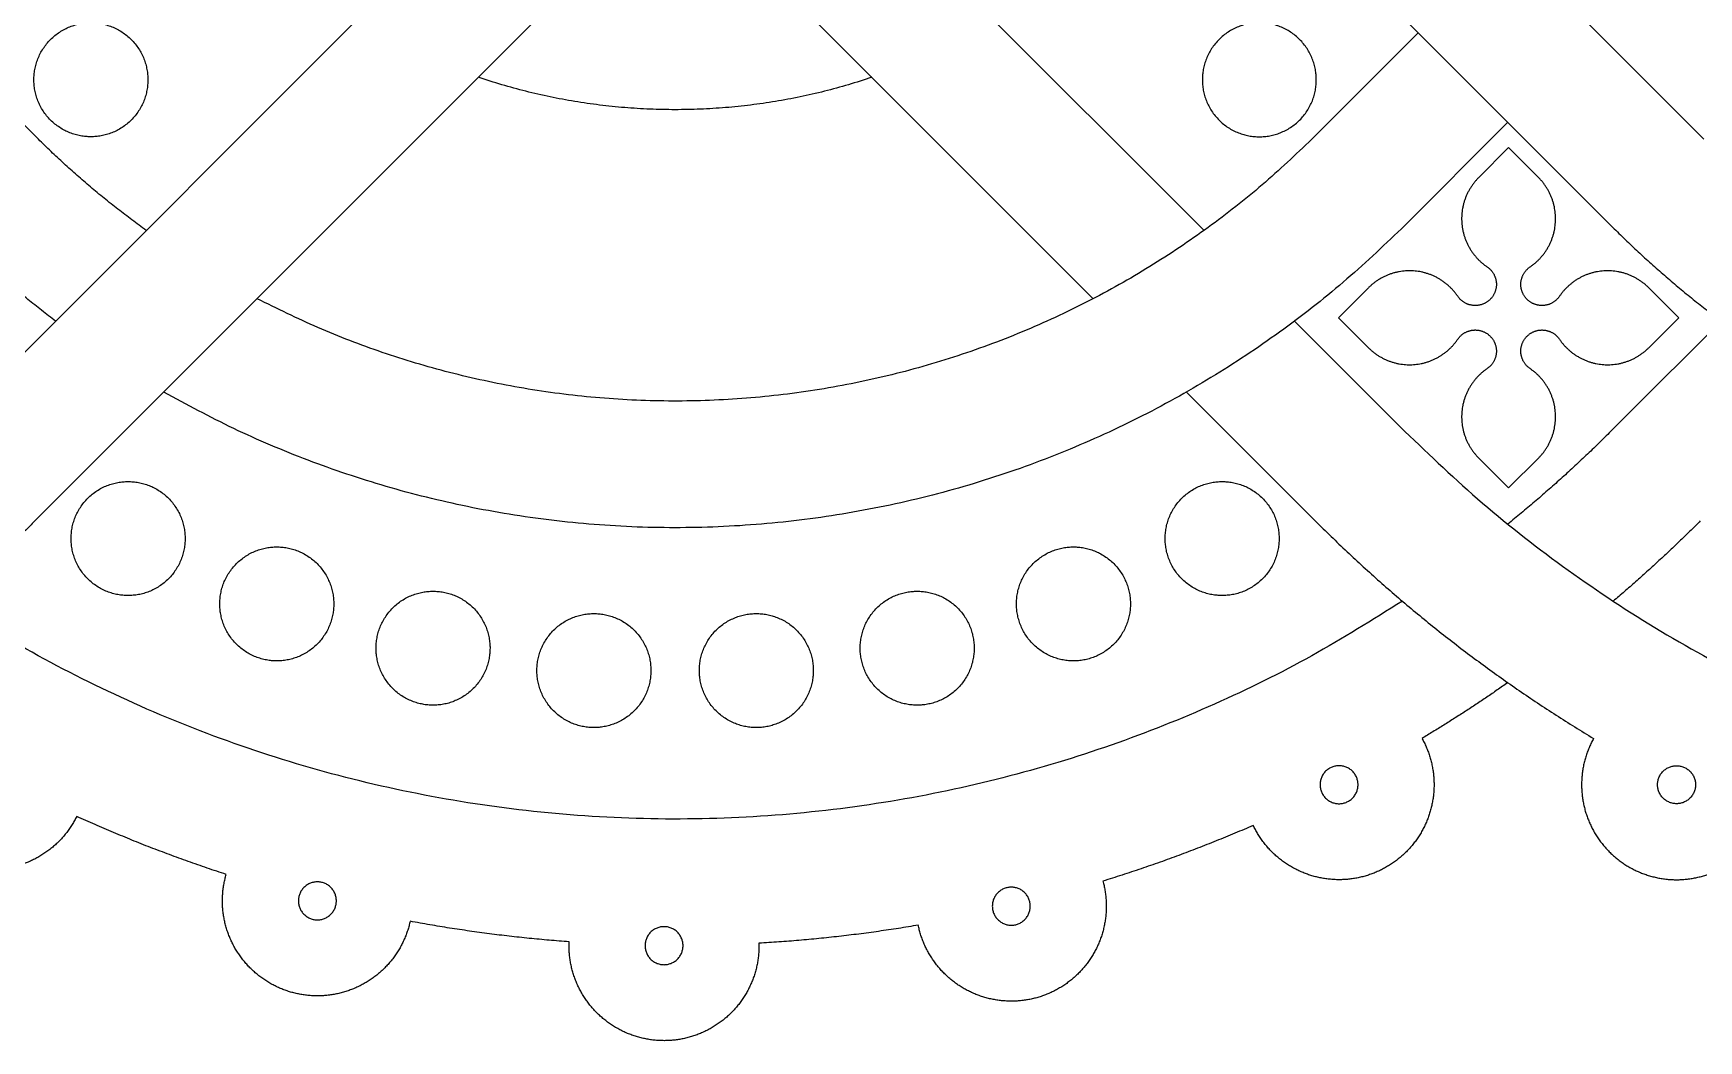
# Model space of a CAD drawing. Header units: millimetres. Extents: x -117 to 119, y -123 to 112.
# Drawn here: x -85.39 to -77.02, y 70.73 to 75.8 of the extents above; entities that cross this region are included whole.
import ezdxf

# ---------------------------------------------------------------- set-up
doc = ezdxf.new("R2010")
doc.units = ezdxf.units.MM
doc.header["$MEASUREMENT"] = 0
doc.layers.add('Layer 03', color=5, linetype='Continuous')

msp = doc.modelspace()

# ---------------------------------------------------------------- linework, layer by layer
at = {"layer": 'Layer 03'}
for p, q in [((-83.202, 78.5009), (-79.5051, 74.804)), ((-83.6525, 78.0505), (-80.0627, 74.4607)), ((-80.6794, 78.0505), (-77.4413, 74.8124)), ((-82.6164, 77.0144), (-85.8372, 73.7936)), ((-74.2379, 77.0144), (-77.4586, 73.7937)), ((-82.166, 76.5639), (-85.3867, 73.3432)), ((-78.4271, 75.7982), (-78.9625, 75.2628)), ((-77.9767, 75.3477), (-78.512, 74.8124)), ((-77.9726, 75.2207), (-78.1231, 75.0702)), ((-77.8222, 75.0702), (-77.9726, 75.2207)), ((-78.678, 74.5153), (-78.8285, 74.3648)), ((-77.1168, 74.3648), (-77.2672, 74.5153)), ((-79.0494, 74.3483), (-78.4947, 73.7936)), ((-78.8285, 74.3648), (-78.678, 74.2143)), ((-77.2672, 74.2143), (-77.1168, 74.3648)), ((-79.5932, 73.9912), (-78.9452, 73.3432)), ((-78.1231, 73.6594), (-77.9726, 73.5089)), ((-77.9726, 73.5089), (-77.8222, 73.6594))]:
    msp.add_line(p, q, dxfattribs=at)
for points in [[(-88.6075, 78.5009), (-85.3694, 75.2628)], [(-80.229, 78.5009), (-76.9909, 75.2628)]]:
    msp.add_lwpolyline(points, dxfattribs=at)
for points, weights, knots in [([(-84.8185, 75.5617), (-84.8185, 75.8483), (-85.1052, 75.8483), (-85.3919, 75.8483), (-85.3919, 75.5617), (-85.3919, 75.275), (-85.1052, 75.275), (-84.8185, 75.275), (-84.8185, 75.5617)], [1, 0.707106781187, 1, 0.707106781187, 1, 0.707106781187, 1, 0.707106781187, 1], [0, 0, 0, 1.413717, 1.413717, 2.827433, 2.827433, 4.24115, 4.24115, 5.654867, 5.654867, 5.654867]), ([(-79.5134, 75.5617), (-79.5134, 75.8483), (-79.2267, 75.8483), (-78.94, 75.8483), (-78.94, 75.5617), (-78.94, 75.275), (-79.2267, 75.275), (-79.5134, 75.275), (-79.5134, 75.5617)], [1, 0.707106781187, 1, 0.707106781187, 1, 0.707106781187, 1, 0.707106781187, 1], [0, 0, 0, 1.413717, 1.413717, 2.827433, 2.827433, 4.24115, 4.24115, 5.654867, 5.654867, 5.654867]), ([(-78.1231, 75.0702), (-78.2206, 74.9727), (-78.2076, 74.8355), (-78.1947, 74.6982), (-78.0807, 74.6207)], [1, 0.904863889332, 1, 0.904863889332, 1], [31.693684, 31.693684, 31.693684, 32.50269, 32.50269, 33.311695, 33.311695, 33.311695]), ([(-77.8646, 74.6207), (-77.7506, 74.6982), (-77.7376, 74.8355), (-77.7247, 74.9727), (-77.8222, 75.0702)], [1, 0.904863889332, 1, 0.904863889332, 1], [28.739447, 28.739447, 28.739447, 29.548452, 29.548452, 30.357457, 30.357457, 30.357457]), ([(-78.2285, 74.4728), (-78.306, 74.5868), (-78.4433, 74.5998), (-78.5805, 74.6127), (-78.678, 74.5153)], [1, 0.904854530768, 1, 0.904854530768, 1], [34.487142, 34.487142, 34.487142, 35.296228, 35.296228, 36.105314, 36.105314, 36.105314]), ([(-78.0807, 74.6207), (-78.0393, 74.5925), (-78.0346, 74.5427), (-78.0299, 74.4928), (-78.0653, 74.4574), (-78.1007, 74.422), (-78.1505, 74.4267), (-78.2004, 74.4314), (-78.2285, 74.4728)], [1, 0.904841645653, 1, 0.904841645653, 1, 0.904841645653, 1, 0.904841645653, 1], [33.311695, 33.311695, 33.311695, 33.605557, 33.605557, 33.899418, 33.899418, 34.19328, 34.19328, 34.487142, 34.487142, 34.487142]), ([(-77.7167, 74.4728), (-77.7449, 74.4314), (-77.7948, 74.4267), (-77.8446, 74.422), (-77.88, 74.4574), (-77.9154, 74.4928), (-77.9107, 74.5427), (-77.906, 74.5925), (-77.8646, 74.6207)], [1, 0.904841645654, 1, 0.904841645654, 1, 0.904841645654, 1, 0.904841645654, 1], [27.564, 27.564, 27.564, 27.857861, 27.857861, 28.151723, 28.151723, 28.445585, 28.445585, 28.739447, 28.739447, 28.739447]), ([(-77.2672, 74.5153), (-77.3647, 74.6127), (-77.502, 74.5998), (-77.6392, 74.5868), (-77.7167, 74.4728)], [1, 0.904854530768, 1, 0.904854530768, 1], [25.945827, 25.945827, 25.945827, 26.754913, 26.754913, 27.564, 27.564, 27.564]), ([(-78.678, 74.2143), (-78.5805, 74.1168), (-78.4433, 74.1298), (-78.306, 74.1427), (-78.2285, 74.2567)], [1, 0.904854530768, 1, 0.904854530768, 1], [37.441541, 37.441541, 37.441541, 38.250627, 38.250627, 39.059714, 39.059714, 39.059714]), ([(-78.2285, 74.2567), (-78.2004, 74.2981), (-78.1505, 74.3028), (-78.1007, 74.3076), (-78.0653, 74.2721), (-78.0299, 74.2367), (-78.0346, 74.1869), (-78.0393, 74.137), (-78.0807, 74.1089)], [1, 0.904841645653, 1, 0.904841645653, 1, 0.904841645653, 1, 0.904841645653, 1], [39.059714, 39.059714, 39.059714, 39.353575, 39.353575, 39.647437, 39.647437, 39.941299, 39.941299, 40.235161, 40.235161, 40.235161]), ([(-77.8646, 74.1089), (-77.906, 74.137), (-77.9107, 74.1869), (-77.9154, 74.2367), (-77.88, 74.2721), (-77.8446, 74.3076), (-77.7948, 74.3028), (-77.7449, 74.2981), (-77.7167, 74.2567)], [1, 0.904841645653, 1, 0.904841645653, 1, 0.904841645653, 1, 0.904841645653, 1], [21.815981, 21.815981, 21.815981, 22.109843, 22.109843, 22.403704, 22.403704, 22.697566, 22.697566, 22.991428, 22.991428, 22.991428]), ([(-77.7167, 74.2567), (-77.6392, 74.1427), (-77.502, 74.1298), (-77.3647, 74.1168), (-77.2672, 74.2143)], [1, 0.904854530768, 1, 0.904854530768, 1], [22.991428, 22.991428, 22.991428, 23.800514, 23.800514, 24.6096, 24.6096, 24.6096]), ([(-78.0807, 74.1089), (-78.1947, 74.0314), (-78.2076, 73.8941), (-78.2206, 73.7569), (-78.1231, 73.6594)], [1, 0.904863889332, 1, 0.904863889332, 1], [40.235161, 40.235161, 40.235161, 41.044166, 41.044166, 41.853171, 41.853171, 41.853171]), ([(-77.8222, 73.6594), (-77.7247, 73.7569), (-77.7376, 73.8941), (-77.7506, 74.0314), (-77.8646, 74.1089)], [1, 0.904863889332, 1, 0.904863889332, 1], [20.19797, 20.19797, 20.19797, 21.006976, 21.006976, 21.815981, 21.815981, 21.815981]), ([(-84.918, 72.9677), (-84.6313, 72.9677), (-84.6313, 73.2544), (-84.6313, 73.5411), (-84.918, 73.5411), (-85.2047, 73.5411), (-85.2047, 73.2544), (-85.2047, 72.9677), (-84.918, 72.9677)], [1, 0.707106781187, 1, 0.707106781187, 1, 0.707106781187, 1, 0.707106781187, 1], [0, 0, 0, 1.413717, 1.413717, 2.827433, 2.827433, 4.24115, 4.24115, 5.654867, 5.654867, 5.654867]), ([(-79.4139, 72.9677), (-79.1272, 72.9677), (-79.1272, 73.2544), (-79.1272, 73.5411), (-79.4139, 73.5411), (-79.7006, 73.5411), (-79.7006, 73.2544), (-79.7006, 72.9677), (-79.4139, 72.9677)], [1, 0.707106781187, 1, 0.707106781187, 1, 0.707106781187, 1, 0.707106781187, 1], [0, 0, 0, 1.413717, 1.413717, 2.827433, 2.827433, 4.24115, 4.24115, 5.654867, 5.654867, 5.654867]), ([(-84.17, 72.639), (-83.8833, 72.639), (-83.8833, 72.9256), (-83.8833, 73.2123), (-84.17, 73.2123), (-84.4567, 73.2123), (-84.4567, 72.9256), (-84.4567, 72.639), (-84.17, 72.639)], [1, 0.707106781187, 1, 0.707106781187, 1, 0.707106781187, 1, 0.707106781187, 1], [0, 0, 0, 1.413717, 1.413717, 2.827433, 2.827433, 4.24115, 4.24115, 5.654867, 5.654867, 5.654867]), ([(-80.1619, 72.639), (-79.8753, 72.639), (-79.8753, 72.9256), (-79.8753, 73.2123), (-80.1619, 73.2123), (-80.4486, 73.2123), (-80.4486, 72.9256), (-80.4486, 72.639), (-80.1619, 72.639)], [1, 0.707106781187, 1, 0.707106781187, 1, 0.707106781187, 1, 0.707106781187, 1], [0, 0, 0, 1.413717, 1.413717, 2.827433, 2.827433, 4.24115, 4.24115, 5.654867, 5.654867, 5.654867]), ([(-83.3838, 72.4163), (-83.0972, 72.4163), (-83.0972, 72.7029), (-83.0972, 72.9896), (-83.3838, 72.9896), (-83.6705, 72.9896), (-83.6705, 72.7029), (-83.6705, 72.4163), (-83.3838, 72.4163)], [1, 0.707106781187, 1, 0.707106781187, 1, 0.707106781187, 1, 0.707106781187, 1], [0, 0, 0, 1.413717, 1.413717, 2.827433, 2.827433, 4.24115, 4.24115, 5.654867, 5.654867, 5.654867]), ([(-80.9481, 72.4163), (-80.6614, 72.4163), (-80.6614, 72.7029), (-80.6614, 72.9896), (-80.9481, 72.9896), (-81.2348, 72.9896), (-81.2348, 72.7029), (-81.2348, 72.4163), (-80.9481, 72.4163)], [1, 0.707106781187, 1, 0.707106781187, 1, 0.707106781187, 1, 0.707106781187, 1], [0, 0, 0, 1.413717, 1.413717, 2.827433, 2.827433, 4.24115, 4.24115, 5.654867, 5.654867, 5.654867]), ([(-82.5745, 72.3038), (-82.2878, 72.3038), (-82.2878, 72.5905), (-82.2878, 72.8772), (-82.5745, 72.8772), (-82.8612, 72.8772), (-82.8612, 72.5905), (-82.8612, 72.3038), (-82.5745, 72.3038)], [1, 0.707106781187, 1, 0.707106781187, 1, 0.707106781187, 1, 0.707106781187, 1], [0, 0, 0, 1.413717, 1.413717, 2.827433, 2.827433, 4.24115, 4.24115, 5.654867, 5.654867, 5.654867]), ([(-81.7574, 72.3038), (-81.4707, 72.3038), (-81.4707, 72.5905), (-81.4707, 72.8772), (-81.7574, 72.8772), (-82.0441, 72.8772), (-82.0441, 72.5905), (-82.0441, 72.3038), (-81.7574, 72.3038)], [1, 0.707106781187, 1, 0.707106781187, 1, 0.707106781187, 1, 0.707106781187, 1], [0, 0, 0, 1.413717, 1.413717, 2.827433, 2.827433, 4.24115, 4.24115, 5.654867, 5.654867, 5.654867]), ([(-85.1765, 71.857), (-85.266, 71.6754), (-85.4588, 71.6134), (-85.6516, 71.5515), (-85.8302, 71.647), (-86.0088, 71.7425), (-86.0644, 71.9372), (-86.12, 72.1319), (-86.0187, 72.3073)], [1, 0.920714702896, 1, 0.920714702896, 1, 0.920714702896, 1, 0.920714702896, 1], [3.043496, 3.043496, 3.043496, 4.246161, 4.246161, 5.448826, 5.448826, 6.651491, 6.651491, 7.854156, 7.854156, 7.854156]), ([(-78.4083, 72.2491), (-78.3097, 72.0722), (-78.3683, 71.8784), (-78.4269, 71.6845), (-78.6069, 71.5918), (-78.7869, 71.499), (-78.9787, 71.5639), (-79.1706, 71.6288), (-79.2574, 71.8118)], [1, 0.920714702896, 1, 0.920714702896, 1, 0.920714702896, 1, 0.920714702896, 1], [1.593547, 1.593547, 1.593547, 2.796212, 2.796212, 3.998877, 3.998877, 5.201542, 5.201542, 6.404207, 6.404207, 6.404207]), ([(-77.545, 72.2491), (-77.6436, 72.0722), (-77.5851, 71.8784), (-77.5265, 71.6845), (-77.3465, 71.5918), (-77.1665, 71.499), (-76.9746, 71.5639), (-76.7828, 71.6288), (-76.696, 71.8118)], [1, 0.920714702896, 1, 0.920714702896, 1, 0.920714702896, 1, 0.920714702896, 1], [1.593547, 1.593547, 1.593547, 2.796212, 2.796212, 3.998877, 3.998877, 5.201542, 5.201542, 6.404207, 6.404207, 6.404207]), ([(-78.8257, 72.1121), (-78.7301, 72.1121), (-78.7301, 72.0165), (-78.7301, 71.921), (-78.8257, 71.921), (-78.9212, 71.921), (-78.9212, 72.0165), (-78.9212, 72.1121), (-78.8257, 72.1121)], [1, 0.707106781187, 1, 0.707106781187, 1, 0.707106781187, 1, 0.707106781187, 1], [0, 0, 0, 2.356194, 2.356194, 4.712389, 4.712389, 7.068583, 7.068583, 9.424778, 9.424778, 9.424778]), ([(-77.1277, 72.1121), (-77.2233, 72.1121), (-77.2233, 72.0165), (-77.2233, 71.921), (-77.1277, 71.921), (-77.0321, 71.921), (-77.0321, 72.0165), (-77.0321, 72.1121), (-77.1277, 72.1121)], [1, 0.707106781187, 1, 0.707106781187, 1, 0.707106781187, 1, 0.707106781187, 1], [0, 0, 0, 2.356194, 2.356194, 4.712389, 4.712389, 7.068583, 7.068583, 9.424778, 9.424778, 9.424778]), ([(-83.499, 71.3296), (-83.5425, 71.1318), (-83.7149, 71.0255), (-83.8873, 70.9193), (-84.0835, 70.9692), (-84.2797, 71.0192), (-84.3803, 71.195), (-84.4809, 71.3707), (-84.4245, 71.5652)], [1, 0.920714702896, 1, 0.920714702896, 1, 0.920714702896, 1, 0.920714702896, 1], [2.681009, 2.681009, 2.681009, 3.883674, 3.883674, 5.086339, 5.086339, 6.289004, 6.289004, 7.491669, 7.491669, 7.491669]), ([(-83.9656, 71.5278), (-83.8701, 71.5278), (-83.8701, 71.4322), (-83.8701, 71.3367), (-83.9656, 71.3367), (-84.0612, 71.3367), (-84.0612, 71.4322), (-84.0612, 71.5278), (-83.9656, 71.5278)], [1, 0.707106781187, 1, 0.707106781187, 1, 0.707106781187, 1, 0.707106781187, 1], [0, 0, 0, 2.356194, 2.356194, 4.712389, 4.712389, 7.068583, 7.068583, 9.424778, 9.424778, 9.424778]), ([(-80.0137, 71.5315), (-79.9603, 71.3362), (-80.0635, 71.162), (-80.1668, 70.9878), (-80.3637, 70.9408), (-80.5607, 70.8938), (-80.7315, 71.0027), (-80.9022, 71.1116), (-80.9427, 71.3101)], [1, 0.920714702896, 1, 0.920714702896, 1, 0.920714702896, 1, 0.920714702896, 1], [1.956034, 1.956034, 1.956034, 3.158699, 3.158699, 4.361364, 4.361364, 5.564029, 5.564029, 6.766694, 6.766694, 6.766694]), ([(-80.4745, 71.5011), (-80.379, 71.5011), (-80.379, 71.4056), (-80.379, 71.31), (-80.4745, 71.31), (-80.5701, 71.31), (-80.5701, 71.4056), (-80.5701, 71.5011), (-80.4745, 71.5011)], [1, 0.707106781187, 1, 0.707106781187, 1, 0.707106781187, 1, 0.707106781187, 1], [0, 0, 0, 2.356194, 2.356194, 4.712389, 4.712389, 7.068583, 7.068583, 9.424778, 9.424778, 9.424778]), ([(-82.2217, 71.3025), (-82.1261, 71.3025), (-82.1261, 71.207), (-82.1261, 71.1114), (-82.2217, 71.1114), (-82.3173, 71.1114), (-82.3173, 71.207), (-82.3173, 71.3025), (-82.2217, 71.3025)], [1, 0.707106781187, 1, 0.707106781187, 1, 0.707106781187, 1, 0.707106781187, 1], [0, 0, 0, 2.356194, 2.356194, 4.712389, 4.712389, 7.068583, 7.068583, 9.424778, 9.424778, 9.424778]), ([(-81.7441, 71.219), (-81.739, 71.0165), (-81.8809, 70.8721), (-82.0229, 70.7276), (-82.2253, 70.7292), (-82.4278, 70.7307), (-82.5676, 70.8773), (-82.7073, 71.0239), (-82.6991, 71.2263)], [1, 0.920714702896, 1, 0.920714702896, 1, 0.920714702896, 1, 0.920714702896, 1], [11.743299, 11.743299, 11.743299, 12.945964, 12.945964, 14.148629, 14.148629, 15.351294, 15.351294, 16.553959, 16.553959, 16.553959])]:
    msp.add_rational_spline(points, weights, degree=2, knots=knots, dxfattribs=at)
for points, weights in [([(-81.1761, 75.5741), (-82.166, 75.2393), (-83.1559, 75.5741)], [1, 0.947288336176, 1]), ([(-84.8268, 74.804), (-85.1161, 75.0122), (-85.3694, 75.2628)], [1, 0.996953271905, 1]), ([(-78.9625, 75.2628), (-81.3234, 72.9271), (-84.2692, 74.4607)], [1, 0.808028190664, 1]), ([(-85.2825, 74.3483), (-85.5671, 74.5619), (-85.8199, 74.8124)], [1, 0.997659670925, 1]), ([(-78.512, 74.8124), (-81.3135, 72.0372), (-84.7387, 73.9912)], [1, 0.79635051525, 1]), ([(-77.4413, 74.8124), (-77.1885, 74.5619), (-76.9039, 74.3483)], [1, 0.99765966345, 1]), ([(-78.5071, 72.9395), (-83.0379, 69.9586), (-86.8731, 73.7934)], [1, 0.775282681296, 1]), ([(-78.4947, 73.7936), (-74.6596, 69.9585), (-70.1285, 72.9395)], [1, 0.775269987519, 1]), ([(-77.4586, 73.7937), (-77.7054, 73.5469), (-77.9767, 73.3272)], [1, 0.998627972625, 1]), ([(-85.3867, 73.3432), (-85.5975, 73.1324), (-85.8249, 72.9395)], [1, 0.999165815156, 1]), ([(-78.9452, 73.3432), (-78.3122, 72.7102), (-77.545, 72.2491)], [1, 0.99255447635, 1]), ([(-77.0081, 73.3433), (-77.2189, 73.1324), (-77.4463, 72.9395)], [1, 0.999165383603, 1]), ([(-77.9767, 72.5297), (-78.1876, 72.3818), (-78.4083, 72.2491)], [1, 0.999377049733, 1]), ([(-84.4245, 71.5652), (-84.8086, 71.6903), (-85.1765, 71.857)], [1, 0.998470504687, 1]), ([(-79.2574, 71.8118), (-79.6277, 71.6507), (-80.0137, 71.5315)], [1, 0.998470504698, 1]), ([(-82.6991, 71.2263), (-83.1019, 71.2558), (-83.499, 71.3296)], [1, 0.998470504627, 1]), ([(-80.9427, 71.3101), (-81.3408, 71.2423), (-81.7441, 71.219)], [1, 0.998470504635, 1])]:
    msp.add_rational_spline(points, weights, degree=2, dxfattribs=at)

doc.saveas('drawing.dxf')
